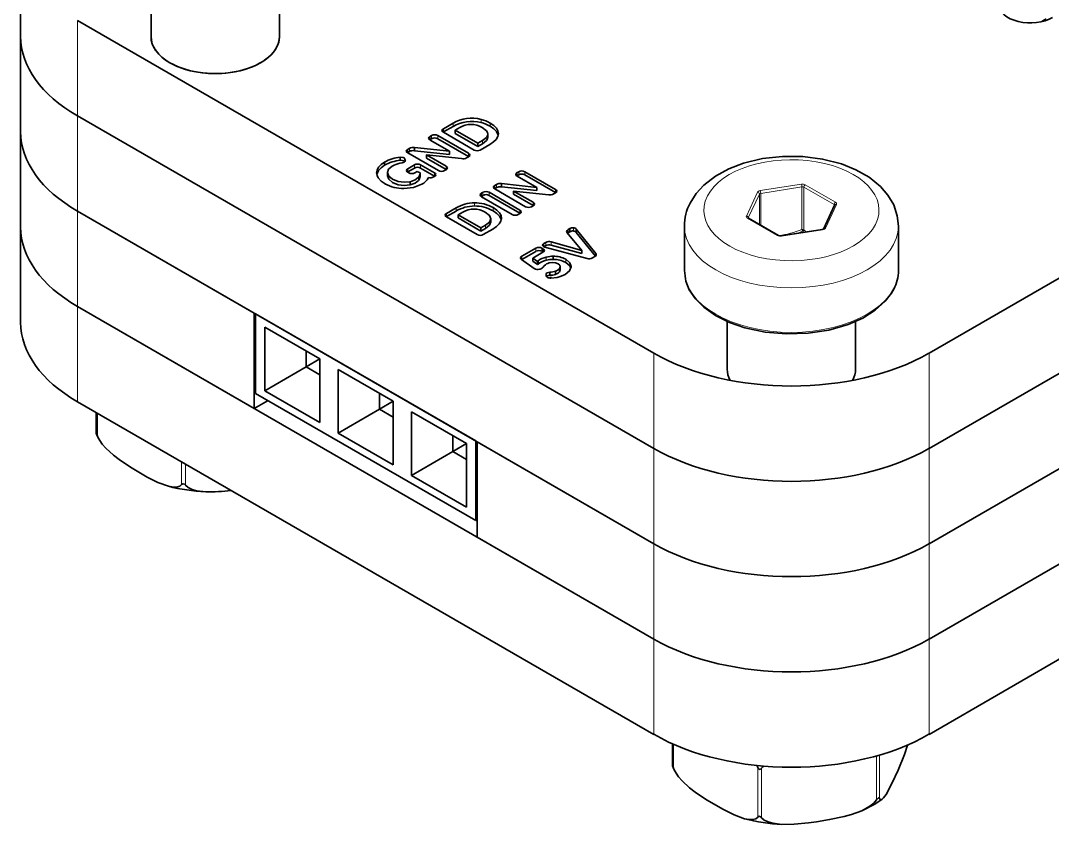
# Model space of a CAD drawing. Extents: x 218 to 1434, y 54 to 743.
# Drawn here: x 827.91 to 854.42, y 600.84 to 621.5 of the extents above; entities that cross this region are included whole.
import ezdxf

# ---------------------------------------------------------------- set-up
doc = ezdxf.new("R2010")
doc.units = 0

msp = doc.modelspace()

# ---------------------------------------------------------------- linework, layer by layer
at = {"color": 7, "lineweight": 35}
for p, q in [((1052.332, 729.041), (851.253, 612.947)), ((1052.332, 726.591), (851.253, 610.498)), ((1052.332, 726.591), (851.253, 610.498)), ((1052.332, 724.142), (851.253, 608.048)), ((1052.332, 724.142), (851.253, 608.048)), ((1052.332, 721.692), (851.253, 605.599)), ((1052.332, 721.692), (851.253, 605.599)), ((1052.332, 719.243), (851.253, 603.149))]:
    msp.add_line(p, q, dxfattribs=at)
at = {"color": 7, "lineweight": 35, "ltscale": 0.061238}
for p, q in [((827.911, 621.087), (827.911, 623.537)), ((827.911, 616.188), (827.911, 618.638)), ((833.915, 611.526), (833.915, 613.976)), ((839.642, 608.22), (839.642, 610.669))]:
    msp.add_line(p, q, dxfattribs=at)
at = {"color": 7, "lineweight": 35, "ltscale": 0.030606}
for p, q in [((831.261, 621.087), (831.261, 622.312)), ((834.561, 621.087), (834.561, 622.312)), ((846.067, 612.539), (846.067, 613.763)), ((849.367, 612.539), (849.367, 613.763))]:
    msp.add_line(p, q, dxfattribs=at)
at = {"color": 7, "lineweight": 13, "ltscale": 0.061237}
for p, q in [((829.375, 619.046), (829.375, 621.496)), ((829.375, 616.597), (829.375, 614.147)), ((844.182, 610.498), (844.182, 612.947)), ((851.253, 610.498), (851.253, 612.947)), ((844.182, 608.048), (844.182, 610.498)), ((851.253, 608.048), (851.253, 610.498)), ((844.182, 605.599), (844.182, 603.149)), ((851.253, 605.599), (851.253, 603.149))]:
    msp.add_line(p, q, dxfattribs=at)
at = {"color": 7, "lineweight": 35, "ltscale": 0.427424}
for p, q in [((829.375, 621.496), (844.182, 612.947)), ((829.375, 619.046), (844.182, 610.498)), ((829.375, 619.046), (844.182, 610.498)), ((829.375, 614.147), (844.182, 605.599))]:
    msp.add_line(p, q, dxfattribs=at)
at = {"color": 7, "lineweight": 35, "ltscale": 0.061237}
for p, q in [((827.911, 618.638), (827.911, 621.087)), ((827.911, 613.739), (827.911, 616.188))]:
    msp.add_line(p, q, dxfattribs=at)
at = {"color": 7, "lineweight": 13, "ltscale": 0.061238}
for p, q in [((829.375, 616.597), (829.375, 619.046)), ((829.375, 614.147), (829.375, 611.698)), ((844.182, 608.048), (844.182, 605.599)), ((851.253, 608.048), (851.253, 605.599))]:
    msp.add_line(p, q, dxfattribs=at)
at = {"color": 7, "lineweight": 35, "ltscale": 0.007145}
for p, q in [((839.022, 618.858), (838.775, 618.716)), ((839.022, 618.777), (838.775, 618.634)), ((839.72, 618.17), (839.968, 618.313))]:
    msp.add_line(p, q, dxfattribs=at)
at = {"color": 7, "lineweight": 13, "ltscale": 0.002042}
for p, q in [((839.022, 618.858), (839.022, 618.777)), ((839.741, 618.957), (839.741, 618.876)), ((838.471, 618.541), (838.471, 618.459)), ((838.628, 618.54), (838.628, 618.459)), ((838.775, 618.716), (838.775, 618.634)), ((838.432, 618.518), (838.432, 618.436)), ((837.857, 618.186), (837.857, 618.104)), ((837.904, 618.213), (837.904, 618.131)), ((839.417, 618.085), (839.417, 618.003)), ((838.187, 617.786), (838.187, 617.705)), ((840.71, 617.613), (840.71, 617.531)), ((840.866, 617.613), (840.866, 617.531)), ((840.096, 617.258), (840.096, 617.176)), ((840.143, 617.285), (840.143, 617.203)), ((839.753, 617.06), (839.753, 616.978)), ((839.792, 617.082), (839.792, 617.001)), ((839.948, 617.083), (839.948, 617.001)), ((841.655, 617.157), (841.655, 617.075)), ((839.102, 616.684), (839.102, 616.602)), ((839.572, 616.813), (839.572, 616.731)), ((840.052, 616.688), (840.052, 616.607)), ((841.081, 616.825), (841.081, 616.743)), ((838.854, 616.541), (838.854, 616.459)), ((840.738, 616.627), (840.738, 616.545)), ((839.857, 616.238), (839.857, 616.156)), ((842.116, 616.17), (842.116, 616.088)), ((841.308, 615.647), (841.308, 615.565)), ((841.333, 615.633), (841.333, 615.551)), ((841.358, 615.766), (841.358, 615.685)), ((841.405, 615.794), (841.405, 615.712)), ((841.419, 615.417), (841.419, 615.335))]:
    msp.add_line(p, q, dxfattribs=at)
at = {"color": 7, "lineweight": 13, "ltscale": 0.00204}
for p, q in [((839.973, 618.863), (839.973, 618.781)), ((839.778, 618.413), (839.778, 618.331)), ((838.031, 617.786), (838.031, 617.704)), ((838.843, 617.753), (838.843, 617.671)), ((837.86, 617.687), (837.86, 617.606)), ((838.131, 617.468), (838.131, 617.387)), ((838.544, 617.58), (838.544, 617.499)), ((840.671, 617.59), (840.671, 617.508)), ((841.978, 616.124), (841.978, 616.043)), ((841.152, 615.647), (841.152, 615.565)), ((841.544, 615.807), (841.544, 615.725)), ((840.792, 615.439), (840.792, 615.357)), ((841.918, 615.362), (841.918, 615.28))]:
    msp.add_line(p, q, dxfattribs=at)
at = {"color": 7, "lineweight": 35, "ltscale": 0.001136}
for p, q in [((838.471, 618.541), (838.432, 618.518)), ((838.471, 618.459), (838.432, 618.436)), ((838.803, 617.64), (838.842, 617.663)), ((841.041, 616.712), (841.08, 616.735))]:
    msp.add_line(p, q, dxfattribs=at)
at = {"color": 7, "lineweight": 35, "ltscale": 0.022784}
for p, q in [((839.417, 618.085), (838.628, 618.54)), ((839.417, 618.003), (838.628, 618.459)), ((839.753, 616.97), (840.542, 616.514))]:
    msp.add_line(p, q, dxfattribs=at)
at = {"color": 7, "lineweight": 35, "ltscale": 0.022785}
for p, q in [((838.775, 618.625), (839.564, 618.169)), ((840.738, 616.627), (839.948, 617.083)), ((840.738, 616.545), (839.948, 617.001)), ((838.854, 616.451), (839.643, 615.995))]:
    msp.add_line(p, q, dxfattribs=at)
at = {"color": 7, "lineweight": 35, "ltscale": 0.003519}
msp.add_line((839.073, 618.679), (839.195, 618.749), dxfattribs=at)
at = {"color": 7, "lineweight": 35, "ltscale": 0.016838}
for p, q in [((839.656, 618.342), (839.073, 618.679)), ((839.656, 618.261), (839.073, 618.597))]:
    msp.add_line(p, q, dxfattribs=at)
at = {"color": 7, "lineweight": 35, "ltscale": 0.002042}
for p, q in [((839.073, 618.679), (839.073, 618.597)), ((839.656, 618.342), (839.656, 618.261)), ((838.029, 618.234), (838.029, 618.153)), ((838.342, 618.042), (838.342, 617.96)), ((838.933, 618.138), (838.933, 618.056)), ((837.265, 617.861), (837.265, 617.779)), ((837.662, 617.988), (837.662, 617.906)), ((837.334, 617.593), (837.334, 617.511)), ((838.175, 617.573), (838.175, 617.491)), ((837.919, 617.355), (837.919, 617.273)), ((841.172, 617.21), (841.172, 617.128)), ((840.579, 617.114), (840.579, 617.033)), ((839.152, 616.505), (839.152, 616.423)), ((839.993, 616.403), (839.993, 616.321)), ((839.736, 616.168), (839.736, 616.086)), ((842.023, 616.15), (842.023, 616.069)), ((841.074, 615.393), (841.074, 615.311)), ((842.329, 615.589), (842.329, 615.508)), ((841.195, 615.305), (841.195, 615.224)), ((841.208, 615.317), (841.208, 615.235)), ((841.755, 615.118), (841.755, 615.037)), ((841.775, 615.169), (841.775, 615.088)), ((841.508, 615.031), (841.508, 614.95)), ((841.655, 615.054), (841.655, 614.972))]:
    msp.add_line(p, q, dxfattribs=at)
at = {"color": 7, "lineweight": 35, "ltscale": 0.00204}
for p, q in [((839.914, 618.578), (839.914, 618.496)), ((840.267, 617.306), (840.267, 617.225)), ((842.189, 616.134), (842.189, 616.053)), ((841.597, 615.439), (841.597, 615.357))]:
    msp.add_line(p, q, dxfattribs=at)
at = {"color": 7, "lineweight": 35, "ltscale": 0.014469}
for p, q in [((838.432, 618.427), (838.933, 618.138)), ((841.081, 616.825), (840.579, 617.114)), ((841.081, 616.743), (840.579, 617.033))]:
    msp.add_line(p, q, dxfattribs=at)
at = {"color": 7, "lineweight": 35, "ltscale": 0.00352}
msp.add_line((839.778, 618.413), (839.656, 618.342), dxfattribs=at)
at = {"color": 7, "lineweight": 35, "ltscale": 0.003521}
msp.add_line((839.778, 618.331), (839.656, 618.261), dxfattribs=at)
at = {"color": 7, "lineweight": 35, "ltscale": 0.001354}
for p, q in [((837.904, 618.213), (837.857, 618.186)), ((837.904, 618.131), (837.857, 618.104)), ((840.143, 617.285), (840.096, 617.258)), ((840.143, 617.203), (840.096, 617.176)), ((841.608, 617.04), (841.655, 617.067))]:
    msp.add_line(p, q, dxfattribs=at)
at = {"color": 7, "lineweight": 35, "ltscale": 0.022792}
msp.add_line((837.857, 618.096), (838.647, 617.64), dxfattribs=at)
at = {"color": 7, "lineweight": 35, "ltscale": 0.02274}
for p, q in [((838.933, 618.138), (838.029, 618.234)), ((838.933, 618.056), (838.029, 618.153))]:
    msp.add_line(p, q, dxfattribs=at)
at = {"color": 7, "lineweight": 35, "ltscale": 0.022634}
msp.add_line((838.342, 618.042), (839.242, 617.948), dxfattribs=at)
at = {"color": 7, "lineweight": 35, "ltscale": 0.014448}
for p, q in [((838.843, 617.753), (838.342, 618.042)), ((838.843, 617.671), (838.342, 617.96))]:
    msp.add_line(p, q, dxfattribs=at)
at = {"color": 7, "lineweight": 35, "ltscale": 0.001353}
msp.add_line((839.37, 617.968), (839.417, 617.995), dxfattribs=at)
at = {"color": 7, "lineweight": 35, "ltscale": 0.001398}
msp.add_line((837.657, 617.828), (837.712, 617.837), dxfattribs=at)
at = {"color": 7, "lineweight": 35, "ltscale": 0.000656234}
msp.add_line((837.794, 617.911), (837.786, 617.936), dxfattribs=at)
at = {"color": 7, "lineweight": 13, "ltscale": 0.001669}
msp.add_line((837.786, 617.936), (837.786, 617.869), dxfattribs=at)
at = {"color": 7, "lineweight": 35, "ltscale": 0.000382156}
msp.add_line((837.797, 617.896), (837.794, 617.911), dxfattribs=at)
at = {"color": 7, "lineweight": 35, "ltscale": 0.00072937}
msp.add_line((837.794, 617.911), (837.794, 617.882), dxfattribs=at)
at = {"color": 7, "lineweight": 35, "ltscale": 0.004941}
for p, q in [((838.031, 617.786), (837.86, 617.687)), ((838.031, 617.704), (837.86, 617.606))]:
    msp.add_line(p, q, dxfattribs=at)
at = {"color": 7, "lineweight": 35, "ltscale": 0.010297}
for p, q in [((838.544, 617.58), (838.187, 617.786)), ((838.544, 617.499), (838.187, 617.705))]:
    msp.add_line(p, q, dxfattribs=at)
at = {"color": 7, "lineweight": 35, "ltscale": 0.000721291}
msp.add_line((837.859, 617.597), (837.884, 617.583), dxfattribs=at)
at = {"color": 7, "lineweight": 35, "ltscale": 0.001831}
msp.add_line((838.041, 617.583), (838.104, 617.62), dxfattribs=at)
at = {"color": 7, "lineweight": 35, "ltscale": 0.002036}
msp.add_line((838.104, 617.62), (838.175, 617.579), dxfattribs=at)
at = {"color": 7, "lineweight": 35, "ltscale": 0.000160246}
msp.add_line((838.175, 617.579), (838.175, 617.573), dxfattribs=at)
at = {"color": 7, "lineweight": 35, "ltscale": 0.000380079}
msp.add_line((838.385, 617.45), (838.391, 617.464), dxfattribs=at)
at = {"color": 7, "lineweight": 35, "ltscale": 0.000660339}
msp.add_line((838.52, 617.477), (838.543, 617.49), dxfattribs=at)
at = {"color": 7, "lineweight": 35, "ltscale": 0.000210427}
msp.add_line((840.671, 617.508), (840.663, 617.504), dxfattribs=at)
at = {"color": 7, "lineweight": 35, "ltscale": 0.014501}
msp.add_line((840.67, 617.5), (841.172, 617.21), dxfattribs=at)
at = {"color": 7, "lineweight": 35, "ltscale": 0.001139}
msp.add_line((840.71, 617.613), (840.671, 617.59), dxfattribs=at)
at = {"color": 7, "lineweight": 35, "ltscale": 0.001138}
msp.add_line((840.71, 617.531), (840.671, 617.508), dxfattribs=at)
at = {"color": 7, "lineweight": 35, "ltscale": 0.02278}
for p, q in [((841.655, 617.157), (840.866, 617.613)), ((841.655, 617.075), (840.866, 617.531))]:
    msp.add_line(p, q, dxfattribs=at)
at = {"color": 7, "lineweight": 35, "ltscale": 0.022764}
for p, q in [((841.172, 617.21), (840.267, 617.306)), ((841.172, 617.128), (840.267, 617.225))]:
    msp.add_line(p, q, dxfattribs=at)
at = {"color": 7, "lineweight": 13, "ltscale": 0.026806}
for p, q in [((847.975, 617.289), (846.916, 617.125)), ((847.988, 617.22), (846.929, 617.056))]:
    msp.add_line(p, q, dxfattribs=at)
at = {"color": 7, "lineweight": 13, "ltscale": 0.027277}
for p, q in [((847.988, 616.129), (847.988, 617.22)), ((848.037, 616.122), (848.037, 617.213))]:
    msp.add_line(p, q, dxfattribs=at)
at = {"color": 7, "lineweight": 13, "ltscale": 0.022391}
for p, q in [((848.812, 616.765), (848.037, 617.213)), ((848.848, 616.826), (848.072, 617.274))]:
    msp.add_line(p, q, dxfattribs=at)
at = {"color": 7, "lineweight": 35, "ltscale": 0.000209624}
msp.add_line((839.753, 616.978), (839.746, 616.974), dxfattribs=at)
at = {"color": 7, "lineweight": 35, "ltscale": 0.001123}
for p, q in [((839.792, 617.082), (839.753, 617.06)), ((839.792, 617.001), (839.753, 616.978)), ((840.698, 616.514), (840.737, 616.537))]:
    msp.add_line(p, q, dxfattribs=at)
at = {"color": 7, "lineweight": 35, "ltscale": 0.022791}
msp.add_line((840.096, 617.168), (840.885, 616.712), dxfattribs=at)
at = {"color": 7, "lineweight": 35, "ltscale": 0.022627}
msp.add_line((840.579, 617.114), (841.48, 617.02), dxfattribs=at)
at = {"color": 7, "lineweight": 13, "ltscale": 0.01686}
msp.add_line((846.845, 617.084), (846.561, 616.473), dxfattribs=at)
at = {"color": 7, "lineweight": 13, "ltscale": 0.016861}
for p, q in [((846.893, 617.036), (846.609, 616.424)), ((848.59, 616.159), (848.873, 616.771))]:
    msp.add_line(p, q, dxfattribs=at)
at = {"color": 7, "lineweight": 13, "ltscale": 0.019479}
msp.add_line((846.893, 616.257), (846.893, 617.036), dxfattribs=at)
at = {"color": 7, "lineweight": 13, "ltscale": 0.020499}
msp.add_line((846.929, 616.236), (846.929, 617.056), dxfattribs=at)
at = {"color": 7, "lineweight": 35, "ltscale": 0.007155}
for p, q in [((839.102, 616.684), (838.854, 616.541)), ((839.102, 616.602), (838.854, 616.459)), ((839.799, 615.995), (840.047, 616.138))]:
    msp.add_line(p, q, dxfattribs=at)
at = {"color": 7, "lineweight": 35, "ltscale": 0.016861}
msp.add_line((848.544, 616.139), (848.828, 616.751), dxfattribs=at)
at = {"color": 7, "lineweight": 13, "ltscale": 0.001213}
msp.add_line((848.812, 616.716), (848.812, 616.765), dxfattribs=at)
at = {"color": 7, "lineweight": 35, "ltscale": 0.427423}
for p, q in [((829.375, 616.597), (844.182, 608.048)), ((829.375, 611.698), (844.182, 603.149))]:
    msp.add_line(p, q, dxfattribs=at)
at = {"color": 7, "lineweight": 35, "ltscale": 0.131041}
for p, q in [((829.375, 616.597), (833.915, 613.976)), ((839.642, 610.669), (844.182, 608.048)), ((839.642, 608.22), (844.182, 605.599))]:
    msp.add_line(p, q, dxfattribs=at)
at = {"color": 7, "lineweight": 35, "ltscale": 0.003508}
for p, q in [((839.152, 616.505), (839.274, 616.575)), ((839.857, 616.238), (839.736, 616.168)), ((839.857, 616.156), (839.736, 616.086))]:
    msp.add_line(p, q, dxfattribs=at)
at = {"color": 7, "lineweight": 35, "ltscale": 0.016853}
for p, q in [((839.736, 616.168), (839.152, 616.505)), ((839.736, 616.086), (839.152, 616.423))]:
    msp.add_line(p, q, dxfattribs=at)
at = {"color": 7, "lineweight": 13, "ltscale": 0.022392}
msp.add_line((846.587, 616.417), (847.363, 615.969), dxfattribs=at)
at = {"color": 7, "lineweight": 35, "ltscale": 0.000189516}
msp.add_line((846.612, 616.419), (846.606, 616.424), dxfattribs=at)
at = {"color": 7, "lineweight": 35, "ltscale": 0.022392}
msp.add_line((846.612, 616.419), (847.388, 615.971), dxfattribs=at)
at = {"color": 7, "lineweight": 35, "ltscale": 0.001311}
msp.add_line((842.023, 616.15), (841.978, 616.124), dxfattribs=at)
at = {"color": 7, "lineweight": 35, "ltscale": 0.028578}
msp.add_line((844.967, 615.07), (844.967, 616.213), dxfattribs=at)
at = {"color": 7, "lineweight": 35, "ltscale": 0.028577}
msp.add_line((850.467, 615.07), (850.467, 616.213), dxfattribs=at)
at = {"color": 7, "lineweight": 35, "ltscale": 0.014719}
msp.add_line((841.955, 616.044), (842.329, 615.589), dxfattribs=at)
at = {"color": 7, "lineweight": 35, "ltscale": 0.00045157}
msp.add_line((841.978, 616.043), (841.963, 616.032), dxfattribs=at)
at = {"color": 7, "lineweight": 35, "ltscale": 0.00131}
msp.add_line((842.023, 616.069), (841.978, 616.043), dxfattribs=at)
at = {"color": 7, "lineweight": 35, "ltscale": 0.020013}
msp.add_line((842.69, 615.51), (842.189, 616.134), dxfattribs=at)
at = {"color": 7, "lineweight": 35, "ltscale": 0.019654}
msp.add_line((842.681, 615.44), (842.189, 616.053), dxfattribs=at)
at = {"color": 7, "lineweight": 35, "ltscale": 0.026804}
msp.add_line((847.452, 615.963), (848.511, 616.127), dxfattribs=at)
at = {"color": 7, "lineweight": 13, "ltscale": 0.026804}
msp.add_line((847.459, 615.954), (848.519, 616.118), dxfattribs=at)
at = {"color": 7, "lineweight": 13, "ltscale": 0.004039}
msp.add_line((848.008, 616.08), (847.856, 616.025), dxfattribs=at)
at = {"color": 7, "lineweight": 13, "ltscale": 0.001325}
msp.add_line((847.988, 616.129), (848.008, 616.08), dxfattribs=at)
at = {"color": 7, "lineweight": 13, "ltscale": 0.00071342}
msp.add_line((848.029, 616.061), (848.008, 616.08), dxfattribs=at)
at = {"color": 7, "lineweight": 13, "ltscale": 0.000294119}
msp.add_line((848.038, 616.053), (848.029, 616.061), dxfattribs=at)
at = {"color": 7, "lineweight": 13, "ltscale": 0.000702173}
msp.add_line((848.057, 616.103), (848.037, 616.122), dxfattribs=at)
at = {"color": 7, "lineweight": 13, "ltscale": 0.001501}
msp.add_line((848.102, 616.063), (848.057, 616.103), dxfattribs=at)
at = {"color": 7, "lineweight": 35, "ltscale": 0.010389}
for p, q in [((841.152, 615.647), (840.792, 615.439)), ((841.152, 615.565), (840.792, 615.357))]:
    msp.add_line(p, q, dxfattribs=at)
at = {"color": 7, "lineweight": 35, "ltscale": 0.000720527}
for p, q in [((841.333, 615.633), (841.308, 615.647)), ((841.333, 615.551), (841.308, 615.565))]:
    msp.add_line(p, q, dxfattribs=at)
at = {"color": 7, "lineweight": 35, "ltscale": 0.000230049}
msp.add_line((841.323, 615.722), (841.324, 615.713), dxfattribs=at)
at = {"color": 7, "lineweight": 35, "ltscale": 0.001355}
for p, q in [((841.405, 615.794), (841.358, 615.766)), ((841.405, 615.712), (841.358, 615.685))]:
    msp.add_line(p, q, dxfattribs=at)
at = {"color": 7, "lineweight": 35, "ltscale": 0.028054}
msp.add_line((841.385, 615.671), (842.469, 615.382), dxfattribs=at)
at = {"color": 7, "lineweight": 35, "ltscale": 0.02035}
for p, q in [((842.329, 615.589), (841.544, 615.807)), ((842.329, 615.508), (841.544, 615.725))]:
    msp.add_line(p, q, dxfattribs=at)
at = {"color": 7, "lineweight": 35, "ltscale": 0.000224019}
msp.add_line((840.792, 615.357), (840.784, 615.353), dxfattribs=at)
at = {"color": 7, "lineweight": 35, "ltscale": 0.009829}
msp.add_line((840.785, 615.352), (841.105, 615.124), dxfattribs=at)
at = {"color": 7, "lineweight": 35, "ltscale": 0.00746}
msp.add_line((841.074, 615.393), (841.333, 615.542), dxfattribs=at)
at = {"color": 7, "lineweight": 35, "ltscale": 0.003733}
for p, q in [((841.195, 615.305), (841.074, 615.393)), ((841.195, 615.224), (841.074, 615.311))]:
    msp.add_line(p, q, dxfattribs=at)
at = {"color": 7, "lineweight": 35, "ltscale": 0.001698}
msp.add_line((842.608, 615.396), (842.667, 615.43), dxfattribs=at)
at = {"color": 7, "lineweight": 35, "ltscale": 0.001553}
msp.add_line((842.69, 615.51), (842.69, 615.448), dxfattribs=at)
at = {"color": 7, "lineweight": 35, "ltscale": 0.000434085}
for p, q in [((841.208, 615.317), (841.195, 615.305)), ((841.208, 615.235), (841.195, 615.224))]:
    msp.add_line(p, q, dxfattribs=at)
at = {"color": 7, "lineweight": 35, "ltscale": 0.000406841}
msp.add_line((841.246, 615.105), (841.262, 615.109), dxfattribs=at)
at = {"color": 7, "lineweight": 35, "ltscale": 0.001105}
msp.add_line((841.341, 615.16), (841.367, 615.196), dxfattribs=at)
at = {"color": 7, "lineweight": 35, "ltscale": 0.000273316}
msp.add_line((841.411, 614.972), (841.412, 614.961), dxfattribs=at)
at = {"color": 7, "lineweight": 35, "ltscale": 0.000591671}
msp.add_line((841.412, 614.961), (841.419, 614.938), dxfattribs=at)
at = {"color": 7, "lineweight": 35, "ltscale": 0.000768923}
msp.add_line((841.536, 614.879), (841.531, 614.909), dxfattribs=at)
at = {"color": 7, "lineweight": 35, "ltscale": 0.000779773}
msp.add_line((841.531, 614.909), (841.539, 614.879), dxfattribs=at)
at = {"color": 7, "lineweight": 35, "ltscale": 0.000764465}
msp.add_line((841.531, 614.909), (841.531, 614.879), dxfattribs=at)
at = {"color": 7, "lineweight": 35, "ltscale": 0.131042}
msp.add_line((829.375, 614.147), (833.915, 611.526), dxfattribs=at)
at = {"color": 7, "lineweight": 35, "ltscale": 0.051031}
for p, q in [((833.95, 613.956), (833.95, 611.914)), ((839.607, 610.69), (839.607, 608.648))]:
    msp.add_line(p, q, dxfattribs=at)
at = {"color": 7, "lineweight": 35, "ltscale": 0.1633}
for p, q in [((839.607, 610.69), (833.95, 613.956)), ((839.607, 608.648), (833.95, 611.914))]:
    msp.add_line(p, q, dxfattribs=at)
at = {"color": 7, "lineweight": 35, "ltscale": 0.040825}
for p, q in [((835.6, 612.799), (834.186, 613.615)), ((835.6, 612.799), (835.6, 611.166)), ((837.486, 611.71), (836.071, 612.527)), ((836.071, 610.894), (836.071, 612.527)), ((837.486, 611.71), (837.486, 610.077)), ((837.957, 611.438), (837.957, 609.805)), ((836.071, 610.894), (837.486, 610.077)), ((839.371, 608.989), (839.371, 610.622))]:
    msp.add_line(p, q, dxfattribs=at)
at = {"color": 7, "lineweight": 35, "ltscale": 0.040826}
msp.add_line((834.186, 611.982), (834.186, 613.615), dxfattribs=at)
at = {"color": 7, "lineweight": 35, "ltscale": 0.010205}
for p, q in [((835.247, 612.595), (835.247, 613.003)), ((835.247, 612.595), (835.6, 612.799)), ((837.132, 611.506), (837.486, 611.71)), ((839.371, 610.213), (839.018, 610.417))]:
    msp.add_line(p, q, dxfattribs=at)
at = {"color": 7, "lineweight": 35, "ltscale": 0.030619}
for p, q in [((834.186, 611.982), (835.247, 612.595)), ((836.071, 610.894), (837.132, 611.506)), ((837.957, 609.805), (839.018, 610.417))]:
    msp.add_line(p, q, dxfattribs=at)
at = {"color": 7, "lineweight": 35, "ltscale": 0.010206}
for p, q in [((835.247, 612.595), (835.6, 612.391)), ((834.268, 611.731), (833.915, 611.526)), ((837.132, 611.506), (837.486, 611.302)), ((839.018, 610.417), (839.371, 610.622))]:
    msp.add_line(p, q, dxfattribs=at)
at = {"color": 7, "lineweight": 35, "ltscale": 0.040824}
for p, q in [((834.186, 611.982), (835.6, 611.166)), ((837.957, 611.438), (839.371, 610.622)), ((839.371, 608.989), (837.957, 609.805))]:
    msp.add_line(p, q, dxfattribs=at)
at = {"color": 7, "lineweight": 35, "ltscale": 0.010207}
for p, q in [((837.132, 611.506), (837.132, 611.914)), ((839.018, 610.826), (839.018, 610.417))]:
    msp.add_line(p, q, dxfattribs=at)
at = {"color": 7, "lineweight": 35, "ltscale": 0.013376}
msp.add_line((829.855, 610.886), (829.855, 611.421), dxfattribs=at)
at = {"color": 7, "lineweight": 13, "ltscale": 0.014662}
for p, q in [((829.885, 610.817), (829.885, 611.404)), ((832.048, 609.568), (832.048, 610.155))]:
    msp.add_line(p, q, dxfattribs=at)
at = {"color": 7, "lineweight": 35, "ltscale": 0.000327211}
msp.add_line((829.859, 610.873), (829.855, 610.886), dxfattribs=at)
at = {"color": 7, "lineweight": 35, "ltscale": 0.000131474}
msp.add_line((829.859, 610.873), (829.861, 610.868), dxfattribs=at)
at = {"color": 7, "lineweight": 35, "ltscale": 0.002632}
msp.add_line((829.905, 610.773), (829.861, 610.868), dxfattribs=at)
at = {"color": 7, "lineweight": 35, "ltscale": 0.001227}
for p, q in [((829.905, 610.773), (829.885, 610.817)), ((844.712, 602.224), (844.691, 602.269))]:
    msp.add_line(p, q, dxfattribs=at)
at = {"color": 7, "lineweight": 13, "ltscale": 0.013641}
msp.add_line((832.145, 609.553), (832.145, 610.099), dxfattribs=at)
at = {"color": 7, "lineweight": 35, "ltscale": 0.00102}
msp.add_line((839.642, 608.669), (839.607, 608.648), dxfattribs=at)
at = {"color": 7, "lineweight": 35, "ltscale": 0.014211}
msp.add_line((844.662, 602.337), (844.662, 602.906), dxfattribs=at)
at = {"color": 7, "lineweight": 13, "ltscale": 0.015596}
msp.add_line((844.691, 602.269), (844.691, 602.893), dxfattribs=at)
at = {"color": 7, "lineweight": 13, "ltscale": 0.02782}
msp.add_line((849.978, 601.503), (849.978, 602.616), dxfattribs=at)
at = {"color": 7, "lineweight": 13, "ltscale": 0.028336}
msp.add_line((849.907, 601.462), (849.907, 602.595), dxfattribs=at)
at = {"color": 7, "lineweight": 35, "ltscale": 0.000325739}
msp.add_line((844.665, 602.325), (844.662, 602.337), dxfattribs=at)
at = {"color": 7, "lineweight": 35, "ltscale": 0.00013346}
msp.add_line((844.665, 602.325), (844.667, 602.32), dxfattribs=at)
at = {"color": 7, "lineweight": 35, "ltscale": 0.002631}
msp.add_line((844.712, 602.224), (844.667, 602.32), dxfattribs=at)
at = {"color": 7, "lineweight": 35, "ltscale": 0.00144}
msp.add_line((846.83, 602.35), (846.855, 602.298), dxfattribs=at)
at = {"color": 7, "lineweight": 13, "ltscale": 0.03195}
for p, q in [((846.855, 601.02), (846.855, 602.298)), ((846.951, 601.005), (846.951, 602.283))]:
    msp.add_line(p, q, dxfattribs=at)
at = {"color": 7, "lineweight": 35}
for points in [[(840.19, 618.591), (840.177, 618.66), (840.138, 618.729), (840.069, 618.797), (839.973, 618.863)], [(839.772, 618.747), (839.881, 618.661), (839.906, 618.619), (839.914, 618.578)], [(839.914, 618.578), (839.905, 618.535), (839.88, 618.493), (839.778, 618.413)], [(839.968, 618.313), (840.062, 618.376), (840.13, 618.443), (840.173, 618.513), (840.19, 618.591)], [(840.185, 618.55), (840.138, 618.647), (840.069, 618.716), (839.973, 618.781)], [(839.914, 618.496), (839.905, 618.453), (839.88, 618.412), (839.778, 618.331)], [(850.467, 616.213), (850.439, 616.48), (850.345, 616.758), (850.196, 617.01), (850.003, 617.232), (849.712, 617.469), (849.375, 617.661), (849.002, 617.812), (848.518, 617.938), (848.008, 618.003), (847.488, 618.006), (846.976, 617.949), (846.488, 617.83), (846.11, 617.685), (845.768, 617.499), (845.47, 617.269), (845.268, 617.05), (845.113, 616.806)], [(837.265, 617.861), (837.174, 617.798), (837.11, 617.728), (837.072, 617.656), (837.059, 617.583)], [(837.265, 617.779), (837.174, 617.716), (837.11, 617.647), (837.063, 617.543)], [(837.334, 617.593), (837.362, 617.674), (837.458, 617.756)], [(837.786, 617.936), (837.763, 617.967), (837.737, 617.98), (837.662, 617.988)], [(837.781, 617.865), (837.756, 617.89), (837.715, 617.904), (837.662, 617.906)], [(837.712, 617.837), (837.77, 617.857), (837.787, 617.871), (837.797, 617.896)], [(837.059, 617.583), (837.071, 617.516), (837.102, 617.454), (837.177, 617.369), (837.274, 617.3)], [(837.919, 617.355), (837.77, 617.339), (837.615, 617.36), (837.469, 617.418), (837.371, 617.499), (837.335, 617.586), (837.334, 617.593)], [(837.919, 617.273), (837.77, 617.258), (837.615, 617.279), (837.469, 617.337), (837.371, 617.417), (837.335, 617.504), (837.334, 617.511)], [(838.131, 617.468), (838.046, 617.402), (837.919, 617.355)], [(837.758, 617.178), (838.007, 617.205), (838.224, 617.289)], [(838.131, 617.387), (838.046, 617.321), (837.919, 617.273)], [(840.269, 616.416), (840.256, 616.485), (840.217, 616.554), (840.149, 616.622), (840.052, 616.688)], [(839.851, 616.573), (839.96, 616.487), (839.993, 616.403)], [(839.993, 616.403), (839.959, 616.319), (839.857, 616.238)], [(840.047, 616.138), (840.141, 616.202), (840.209, 616.269), (840.253, 616.339), (840.269, 616.416)], [(840.264, 616.376), (840.217, 616.472), (840.149, 616.541), (840.052, 616.607)], [(839.993, 616.321), (839.959, 616.237), (839.857, 616.156)], [(841.324, 615.713), (841.343, 615.69), (841.385, 615.671)], [(842.054, 615.175), (842.022, 615.271), (841.918, 615.362)], [(841.493, 615.267), (841.573, 615.279), (841.651, 615.272), (841.72, 615.246), (841.764, 615.207), (841.775, 615.169)], [(841.902, 614.972), (842.013, 615.064), (842.054, 615.168), (842.054, 615.175)], [(842.049, 615.134), (842.022, 615.189), (841.918, 615.28)], [(841.508, 615.031), (841.443, 615.015), (841.423, 615.001), (841.411, 614.972)], [(841.539, 614.879), (841.695, 614.896), (841.797, 614.923), (841.902, 614.972)], [(844.967, 615.07), (845.004, 614.802), (845.093, 614.579), (845.253, 614.342), (845.469, 614.127), (845.77, 613.916), (846.124, 613.739), (846.523, 613.6), (847.044, 613.489), (847.592, 613.442), (848.145, 613.46), (848.681, 613.542), (849.178, 613.687), (849.549, 613.851), (849.869, 614.051), (850.129, 614.283), (850.288, 614.487), (850.349, 614.594)], [(829.855, 610.886), (829.855, 610.887), (829.885, 610.817)], [(831.707, 609.527), (831.438, 609.626), (831.164, 609.763), (830.73, 610.015), (830.44, 610.21), (830.295, 610.322), (830.101, 610.504), (830.01, 610.61), (829.905, 610.773)], [(832.048, 609.568), (831.999, 609.529), (831.923, 609.506), (831.837, 609.504), (831.707, 609.527)], [(832.048, 609.568), (832.079, 609.591), (832.122, 609.576), (832.145, 609.553)], [(832.145, 609.553), (832.213, 609.496), (832.317, 609.445), (832.433, 609.412), (832.667, 609.383)], [(850.05, 601.479), (850.086, 601.514), (850.151, 601.604), (850.301, 601.884), (850.46, 602.229), (850.619, 602.627), (850.697, 602.872)], [(844.662, 602.337), (844.662, 602.338), (844.691, 602.269)], [(846.514, 600.978), (846.244, 601.077), (845.97, 601.214), (845.536, 601.467), (845.246, 601.662), (845.102, 601.774), (844.907, 601.956), (844.817, 602.061), (844.712, 602.224)], [(846.855, 602.298), (846.873, 602.264), (846.917, 602.248), (846.951, 602.283)], [(849.907, 601.462), (849.839, 601.384), (849.735, 601.301), (849.524, 601.186)], [(849.907, 601.462), (849.959, 601.518), (849.978, 601.503)], [(849.978, 601.503), (849.996, 601.474), (850.012, 601.467), (850.024, 601.467), (850.05, 601.479)], [(846.855, 601.02), (846.886, 601.042), (846.928, 601.028), (846.951, 601.005)], [(849.524, 601.186), (849.26, 601.09), (849.073, 601.038), (848.699, 600.959), (848.366, 600.904)], [(846.855, 601.02), (846.805, 600.98), (846.729, 600.958), (846.643, 600.956), (846.514, 600.978)], [(846.951, 601.005), (847.019, 600.947), (847.123, 600.897), (847.24, 600.863), (847.473, 600.835)], [(847.473, 600.835), (847.785, 600.839), (848.159, 600.876), (848.366, 600.904)]]:
    msp.add_lwpolyline(points, dxfattribs=at)
for centre, radius, start, end in [((855.126, 620.062), 1.715, 120.1735, 124.8967), ((839.503, 618.024), 0.964, 75.7017, 119.9525), ((839.503, 617.942), 0.964, 75.7017, 119.9525), ((839.481, 618.263), 0.564, 59.0074, 120.4834), ((839.516, 618.076), 0.91, 59.8449, 75.639), ((839.516, 617.995), 0.91, 59.8449, 75.639), ((838.549, 618.405), 0.157, 59.9696, 119.7898), ((838.796, 618.66), 0.0585, 111.0762, 169.9213), ((838.796, 618.681), 0.0587, 190.2148, 248.914), ((838.453, 618.462), 0.0586, 111.07, 169.8323), ((838.453, 618.483), 0.0586, 190.1677, 248.93), ((838.549, 618.323), 0.157, 59.9696, 119.7898), ((837.878, 618.131), 0.0581, 111.1452, 169.9695), ((837.879, 618.151), 0.0588, 190.2246, 248.9382), ((837.997, 618.035), 0.201, 81.0088, 117.7279), ((837.997, 617.954), 0.201, 81.0088, 117.7279), ((839.396, 618.051), 0.059, 290.7724, 349.1025), ((839.396, 618.029), 0.0587, 10.6691, 69.2736), ((839.642, 618.308), 0.159, 240.671, 299.57), ((837.78, 616.931), 1.063, 96.3699, 118.9604), ((837.78, 616.849), 1.063, 96.3699, 118.9604), ((837.767, 617.209), 0.629, 100.0605, 119.4256), ((838.109, 617.651), 0.157, 60.2102, 120.0304), ((838.821, 617.698), 0.0579, 10.0781, 68.9345), ((839.279, 618.135), 0.19, 258.983, 298.5386), ((837.881, 617.631), 0.0595, 110.7289, 169.1342), ((837.881, 617.653), 0.0587, 190.6705, 249.1896), ((837.962, 617.721), 0.159, 240.6789, 299.5609), ((838.109, 617.569), 0.157, 60.2102, 120.0304), ((838.012, 617.581), 0.164, 316.5688, 356.9075), ((838.012, 617.5), 0.164, 316.5688, 356.9075), ((838.441, 617.612), 0.157, 251.3655, 300.504), ((838.522, 617.546), 0.0589, 290.9852, 349.6885), ((838.523, 617.526), 0.0579, 10.0781, 68.9345), ((838.725, 617.778), 0.158, 240.5875, 299.4733), ((838.821, 617.718), 0.0589, 290.9852, 349.6885), ((840.692, 617.534), 0.0588, 111.0049, 169.7433), ((840.691, 617.554), 0.058, 190.0673, 248.9194), ((840.788, 617.474), 0.159, 60.5809, 119.4191), ((840.788, 617.393), 0.159, 60.5809, 119.4191), ((837.751, 618.181), 1.002, 241.5528, 270.4122), ((838.065, 617.612), 0.359, 296.2007, 333.0536), ((840.117, 617.202), 0.0588, 110.7663, 169.2498), ((840.117, 617.224), 0.0588, 190.7502, 249.2337), ((840.236, 617.109), 0.2, 81.0909, 117.9415), ((840.236, 617.027), 0.2, 81.0909, 117.9415), ((839.775, 617.004), 0.0588, 111.0049, 169.7433), ((839.774, 617.025), 0.058, 190.0673, 248.9194), ((839.871, 616.944), 0.159, 60.6789, 119.5609), ((839.871, 616.863), 0.159, 60.6789, 119.5609), ((841.518, 617.207), 0.19, 258.4861, 298.5305), ((841.633, 617.102), 0.0586, 10.2852, 68.9101), ((841.634, 617.122), 0.0581, 291.0703, 349.9879), ((839.583, 615.85), 0.963, 90.654, 119.9664), ((839.583, 615.768), 0.963, 90.654, 119.9664), ((839.586, 615.875), 0.937, 60.1768, 90.8723), ((839.586, 615.794), 0.937, 60.1768, 90.8723), ((840.963, 616.848), 0.156, 240.0653, 299.8746), ((841.059, 616.77), 0.0582, 10.1101, 68.9381), ((841.059, 616.79), 0.0588, 291.0011, 349.7442), ((846.269, 616.207), 1.302, 152.6327, 179.73), ((838.875, 616.486), 0.0582, 111.1024, 169.8931), ((838.875, 616.506), 0.0582, 190.1069, 248.8976), ((839.56, 616.087), 0.565, 59.0541, 120.476), ((840.62, 616.653), 0.159, 240.6334, 299.5465), ((840.716, 616.572), 0.0582, 10.1101, 68.9381), ((840.716, 616.592), 0.0588, 291.0011, 349.7442), ((842.099, 616.02), 0.151, 83.5368, 120.0377), ((842.11, 616.063), 0.107, 42.083, 86.6305), ((848.506, 616.191), 0.0644, 275.0056, 307.6149), ((839.721, 616.133), 0.159, 240.5356, 299.4045), ((842, 616.067), 0.0607, 111.7091, 171.5745), ((841.991, 616.078), 0.0499, 182.9693, 223.7852), ((842.099, 615.938), 0.151, 83.5368, 120.0377), ((842.11, 615.981), 0.107, 42.083, 86.6305), ((847.433, 616.067), 0.106, 244.7011, 280.1215), ((841.23, 615.511), 0.157, 60.2102, 120.0304), ((841.378, 615.713), 0.0567, 110.3167, 169.7889), ((841.312, 615.577), 0.0591, 10.7192, 69.2583), ((841.49, 615.632), 0.183, 72.6356, 117.6804), ((841.49, 615.55), 0.183, 72.6356, 117.6804), ((840.813, 615.384), 0.0582, 110.9438, 169.8935), ((840.811, 615.402), 0.0556, 188.2694, 242.6562), ((841.23, 615.43), 0.157, 60.2102, 120.0304), ((841.53, 614.901), 0.527, 102.1523, 127.7289), ((841.311, 615.599), 0.0593, 290.7536, 349.1458), ((841.599, 614.696), 0.743, 90.1923, 104.0308), ((841.599, 614.614), 0.743, 90.1923, 104.0308), ((841.616, 614.8), 0.638, 61.7409, 91.7371), ((841.616, 614.719), 0.638, 61.7409, 91.7371), ((842.521, 615.564), 0.189, 254.0812, 297.2662), ((842.644, 615.487), 0.0609, 291.7211, 351.5372), ((842.654, 615.476), 0.0493, 2.8916, 43.726), ((841.195, 615.272), 0.174, 238.7757, 287.1249), ((841.53, 614.819), 0.527, 102.1523, 127.7289), ((841.229, 615.25), 0.144, 283.4158, 321.3292), ((841.558, 614.999), 0.275, 103.5697, 134.1201), ((841.573, 615.295), 0.254, 288.863, 315.9001), ((841.695, 615.172), 0.0806, 318.2224, 358.0701), ((841.695, 615.09), 0.0806, 318.2224, 358.0701), ((841.474, 614.945), 0.0555, 187.1871, 248.0004), ((841.506, 614.812), 0.137, 89.2659, 127.3373), ((841.521, 615.039), 0.161, 245.1154, 275.6602), ((841.516, 615.472), 0.441, 268.9996, 288.4133), ((841.516, 615.391), 0.441, 268.9996, 288.4133), ((841.573, 615.213), 0.254, 288.863, 315.9001), ((849.423, 615.078), 1.045, 332.4405, 359.5956), ((832.885, 614.145), 4.766, 255.6889, 267.3706), ((832.762, 613.357), 3.975, 268.6313, 278.078), ((847.347, 602.006), 0.483, 137.15, 145.0182), ((848.289, 604.019), 3.09, 293.5386, 304.7232), ((847.692, 605.596), 4.766, 255.6889, 267.3706)]:
    msp.add_arc(centre, radius, start, end, dxfattribs=at)
at = {"color": 7, "lineweight": 13}
msp.add_arc((847.084, 618.287), 2.339, 277.5688, 292.7265, dxfattribs=at)
at = {"color": 7, "lineweight": 35}
for centre, major_axis, start_param, end_param in [((853.857, 621.906), (0.811, 0), 3.141593, 5.497787), ((832.911, 621.087), (5, 0), 3.141593, 3.926991), ((832.911, 621.087), (5, 0), 3.141593, 3.926991), ((832.911, 621.087), (1.65, 0), 3.141593, 3.926991), ((832.911, 621.087), (1.65, 0), 3.141593, 6.283185), ((832.911, 621.087), (1.65, 0), 3.926991, 6.283185), ((832.911, 618.638), (5, 0), 3.141593, 3.926991), ((832.911, 618.638), (5, 0), 3.141593, 3.926991), ((832.911, 616.188), (5, 0), 3.141593, 3.926991), ((832.911, 616.188), (5, 0), 3.141593, 3.926991), ((832.911, 613.739), (5, 0), 3.141593, 3.926991), ((847.717, 614.989), (5, 0), 3.926991, 5.497787), ((847.717, 612.539), (1.65, 0), 3.141593, 3.452076), ((847.717, 612.539), (1.65, 0), 3.141593, 3.452076), ((847.717, 612.539), (1.65, 0), 5.972702, 6.283185), ((847.717, 612.539), (1.65, 0), 5.972702, 6.283185), ((847.717, 612.539), (5, 0), 3.926991, 5.497787), ((847.717, 612.539), (5, 0), 3.926991, 5.497787), ((847.717, 610.09), (5, 0), 3.926991, 5.497787), ((847.717, 610.09), (5, 0), 3.926991, 5.497787), ((847.717, 607.64), (5, 0), 3.926991, 5.497787), ((847.717, 607.64), (5, 0), 3.926991, 5.497787), ((847.717, 605.191), (5, 0), 3.926991, 5.497787)]:
    msp.add_ellipse(centre, major_axis=major_axis, ratio=0.57735, start_param=start_param, end_param=end_param, dxfattribs=at)
at = {"color": 7, "lineweight": 13}
for centre, major_axis, ratio, start_param, end_param in [((847.717, 616.622), (2.25, 0), 0.57735, 2.856194490192349, 9.139379797371934), ((848.001, 617.233), (0.1, 0), 0.57735, 0.785398, 1.832596), ((847.975, 617.248), (-0.0076, 0.0494), 0.211325, 4.080475, 5.651271), ((848.001, 617.192), (0.05, 0), 0.57735, 0.785398, 1.832596), ((848.072, 617.233), (0.025, 0.0433), 0.57735, 0.785398, 2.356194), ((846.942, 617.069), (0.1, 0), 0.57735, 1.832596, 2.879793), ((846.845, 617.043), (-0.0453, 0.0211), 0.788675, 3.492472, 5.063268), ((846.942, 617.029), (0.05, 0), 0.57735, 1.832596, 2.879793), ((846.916, 617.084), (-0.0076, 0.0494), 0.211325, 4.080475, 5.651271), ((848.848, 616.785), (0.025, 0.0433), 0.57735, 0.785398, 2.356194), ((848.777, 616.745), (0.05, 0), 0.57735, 0, 0.785398), ((848.873, 616.73), (0.0453, -0.0211), 0.788675, 1.921676, 3.141714), ((848.777, 616.785), (0.1, 0), 0.57735, 6.021386, 7.068583), ((846.658, 616.458), (0.1, 0), 0.57735, 2.879793, 3.926991), ((846.561, 616.432), (-0.0453, 0.0211), 0.788675, 3.492472, 5.063268), ((846.587, 616.376), (-0.025, -0.0433), 0.57735, 3.141593, 3.926991), ((847.717, 616.213), (2.75, 0), 0.57735, 3.141622, 6.283214), ((848.493, 616.174), (0.1, 0), 0.57735, 4.974188, 6.021386), ((848.59, 616.118), (0.0453, -0.0211), 0.788675, 1.921676, 3.141714), ((847.363, 615.928), (-0.025, -0.0433), 0.57735, 3.141593, 3.926991), ((847.433, 616.01), (0.1, 0), 0.57735, 3.926991, 4.974188), ((847.459, 615.913), (0.0076, -0.0494), 0.211325, 2.509678, 3.141593), ((848.001, 616.101), (0.05, 0), 0.57735, 0.785398, 1.832596), ((848.001, 616.101), (0.0337, 0.037), 0.394572, 4.480817, 5.603781), ((848.519, 616.077), (0.0076, -0.0494), 0.211325, 2.509678, 3.141593), ((847.717, 615.07), (2.75, 0), 0.57735, 3.141622, 6.283214)]:
    msp.add_ellipse(centre, major_axis=major_axis, ratio=ratio, start_param=start_param, end_param=end_param, dxfattribs=at)

doc.saveas('drawing.dxf')
